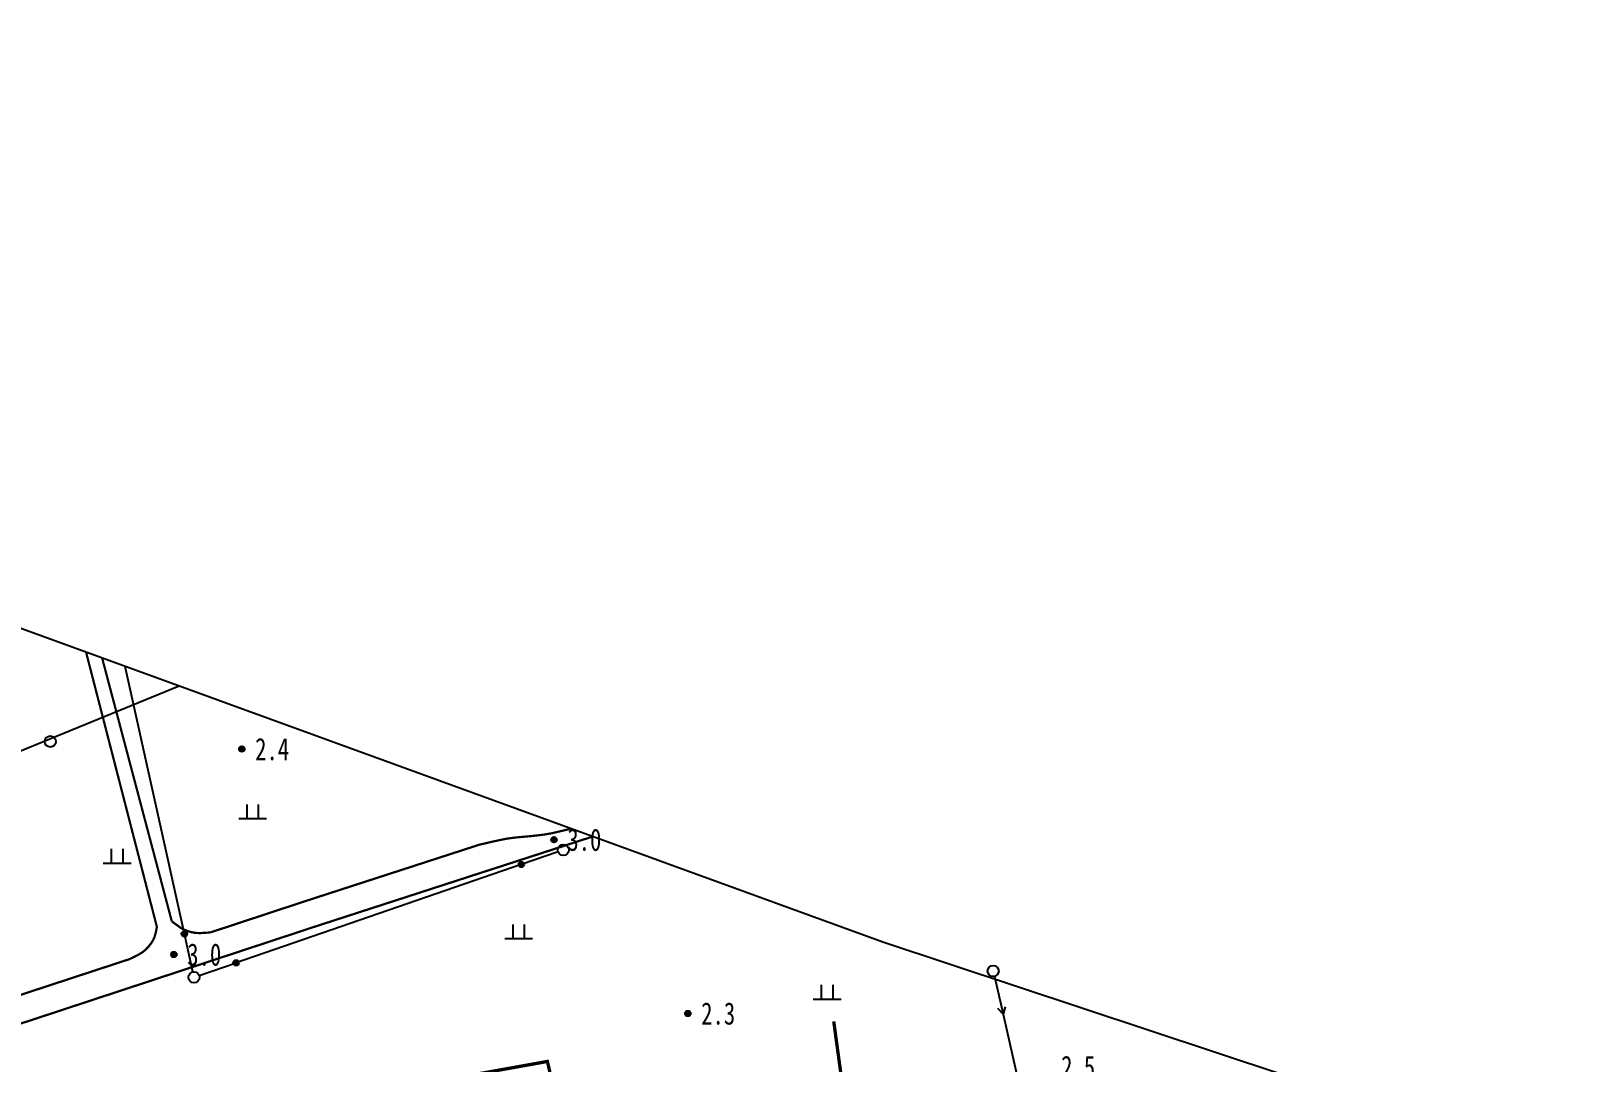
# Model space of a CAD drawing. Header units: metres. Extents: x 494039 to 619385, y 3351420 to 3402703.
# Drawn here: x 592191.9 to 592469.6, y 3392452.5 to 3392638.2 of the extents above; entities that cross this region are included whole.
import ezdxf
from ezdxf.enums import TextEntityAlignment as Align

# ---------------------------------------------------------------- set-up
doc = ezdxf.new("R2010")
doc.units = ezdxf.units.M
for name, color, linetype in [('220200', 130, 'Continuous'), ('420500', 8, 'Continuous'), ('510301', 8, 'Continuous'), ('520101', 8, 'Continuous'), ('541000', 8, 'Continuous'), ('541200', 8, 'Continuous'), ('720100', 8, 'Continuous'), ('810302', 8, 'Continuous'), ('范围线', 8, 'Continuous')]:
    doc.layers.add(name, color=color, linetype=linetype)

# ---------------------------------------------------------------- blocks, each defined once
blk = doc.blocks.new('gc170')
at = {"linetype": 'Continuous'}
blk.add_circle((0, 0), 0.5, dxfattribs=at)
blk = doc.blocks.new('p_point')
for radius in [0.25, 0.2, 0.15, 0.1, 0.05]:
    blk.add_circle((0, 0), radius)
blk.add_point((0, 0))
blk = doc.blocks.new('vm')
at = {"linetype": 'Continuous'}
for p, q in [((1.25, 0), (-1.25, 0)), ((-0.5, 0), (-0.5, 1.3)), ((0.5, 1.3), (0.5, 0))]:
    blk.add_line(p, q, dxfattribs=at)
blk = doc.blocks.new('tx')
h = blk.add_hatch(color=256)
edge = h.paths.add_edge_path()
edge.add_arc((4, 0), 0.25, 0, 360)
blk.add_line((0.5, 0), (4, 0))
for centre, radius in [((0, 0), 0.5), ((4, 0), 0.25)]:
    blk.add_circle(centre, radius)
blk = doc.blocks.new('gc013b')
at = {"linetype": 'Continuous'}
blk.add_line((0.5, 0), (4, 0), dxfattribs=at)
at = {"linetype": 'Continuous', "flags": 128}
blk.add_lwpolyline([(3.39, 0.35), (4, 0), (3.39, -0.35)], dxfattribs=at)
blk = doc.blocks.new('1-3&1-4')
at = {"layer": '220200', "color": 141, "linetype": 'Continuous', "const_width": 0.6, "flags": 128}
blk.add_lwpolyline([(592088.2235, 3392374.4363), (592097.4753, 3392377.4859), (592098.4292, 3392374.1288), (592150.9067, 3392388.5742), (592198.3733, 3392402.1884), (592194.7507, 3392413.8932), (592235.4998, 3392430.1933), (592232.0955, 3392443.1066), (592284.8918, 3392452.5864), (592287.0291, 3392443.2167), (592337.9302, 3392448.9436), (592336.4489, 3392459.7997)], dxfattribs=at)
at = {"layer": '420500', "color": 8, "linetype": 'Continuous', "const_width": 0.4, "flags": 128}
for points, elevation in [([(592201.829, 3392526.2493), (592214.5718, 3392476.8137)], 3.201), ([(592204.7209, 3392525.1971), (592217.2582, 3392477.8084)], 3.1786), ([(592289.1106, 3392494.4913), (592285.7475, 3392493.6979), (592284.2954, 3392493.4413), (592282.0291, 3392493.1787), (592279.2177, 3392492.9264), (592277.6503, 3392492.7214), (592275.4824, 3392492.2819), (592272.6053, 3392491.6128)], 3.3453)]:
    blk.add_lwpolyline(points, dxfattribs=dict(at, elevation=elevation))
for points in [[(592177.3052, 3392455.2691), (592192.1596, 3392460.0973), (592243.1412, 3392476.9045), (592293.0038, 3392493.0747)], [(592224.1863, 3392475.8157), (592241.24, 3392481.4405), (592272.6053, 3392491.6128)], [(592214.5718, 3392476.8137), (592214.3912, 3392475.8694), (592214.1442, 3392474.9976), (592213.6661, 3392474.0495), (592213.1224, 3392473.3279), (592212.4929, 3392472.675), (592211.9551, 3392472.239), (592211.1718, 3392471.7705), (592209.7665, 3392471.057)], [(592224.1863, 3392475.8157), (592222.2477, 3392475.6958), (592221.3715, 3392475.7554), (592220.4817, 3392475.9478), (592219.5684, 3392476.2786), (592218.9435, 3392476.5907), (592217.2582, 3392477.8084)], [(592151.8181, 3392452.7338), (592166.1999, 3392456.9536), (592172.5044, 3392458.8936), (592183.9254, 3392462.5725), (592209.7665, 3392471.057)]]:
    blk.add_lwpolyline(points, dxfattribs=at)
at = {"layer": '520101', "color": 8, "linetype": 'Continuous'}
for p, q in [((592219.5316, 3392475.5488), (592208.8642, 3392523.6895)), ((592280.1921, 3392488.0673), (592228.825, 3392470.3471))]:
    blk.add_line(p, q, dxfattribs=at)
at = {"layer": '541000', "color": 8, "linetype": 'Continuous'}
blk.add_line((592218.5645, 3392520.16), (592141.4005, 3392488.614), dxfattribs=at)
at = {"layer": '541200', "color": 8, "linetype": 'Continuous'}
blk.add_line((592366.9279, 3392461.0769), (592374.8225, 3392426.4324), dxfattribs=at)
at = {"layer": '范围线', "color": 8, "flags": 128}
blk.add_lwpolyline([(580974.9971, 3398172.2884), (580158.1729, 3397748.7629), (583102.2681, 3395406.1495), (589376.9328, 3392493.3034), (594318.9563, 3392016.403), (594002.9657, 3392059.9931), (593709.5027, 3392110.274), (593489.39, 3392154.2585), (593446.55, 3392164.1073), (593184.0367, 3392224.4585), (592856.0894, 3392311.9807), (592630.9821, 3392379.424), (592345.2786, 3392474.0542), (592112.8421, 3392558.6278), (591835.9381, 3392668.5492), (591571.4074, 3392783.2499), (591303.4331, 3392909.9936), (591275.2655, 3392923.316), (591065.2798, 3393031.2284), (591019.813, 3393054.5939), (590886.2864, 3393127.1825), (590776.1303, 3393189.2284), (589711.9005, 3393302.4152), (583546.9224, 3396125.8295)], close=True, dxfattribs=at)
at = {"layer": '510301', "color": 8, "linetype": 'Continuous', "xscale": 2, "yscale": 2}
blk.add_blockref('gc170', (592195.3657, 3392510.2062, 3.3682), dxfattribs=at)
at = {"layer": '520101', "color": 8, "linetype": 'Continuous', "xscale": 2, "yscale": 2}
for p, rotation in [((592287.7548, 3392490.6762), 199.0329930497088), ((592221.2624, 3392467.7382), 102.4942264348665), ((592221.2624, 3392467.7382), 19.03299304970876)]:
    blk.add_blockref('tx', p, dxfattribs=dict(at, rotation=rotation))
for p in [(592287.7548, 3392490.6762), (592221.2624, 3392467.7382)]:
    blk.add_blockref('gc170', p, dxfattribs=at)
at = {"layer": '541200', "color": 8, "linetype": 'Continuous', "xscale": 2, "yscale": 2}
blk.add_blockref('gc170', (592365.1505, 3392468.8769), dxfattribs=at)
at = {"layer": '541200', "color": 8, "linetype": 'Continuous', "xscale": 2, "yscale": 2, "rotation": 282.8369389635415}
blk.add_blockref('gc013b', (592365.1505, 3392468.8769), dxfattribs=at)
at = {"layer": '720100', "color": 8, "linetype": 'Continuous', "xscale": 2, "yscale": 2, "zscale": 2}
for p in [(592229.864, 3392508.8475, 2.4432), (592286.0816, 3392492.5165, 3.0145), (592217.6374, 3392471.8446, 2.95), (592310.1796, 3392461.2256, 2.32)]:
    blk.add_blockref('p_point', p, dxfattribs=at)
at = {"layer": '810302', "color": 8, "linetype": 'Continuous', "xscale": 2, "yscale": 2}
for p in [(592231.8294, 3392496.275, 3.4089), (592207.4181, 3392488.2546), (592279.7093, 3392474.6462, 3.8553), (592335.2606, 3392463.7562, 3.8553)]:
    blk.add_blockref('vm', p, dxfattribs=at)
at = {"layer": '720100', "color": 8, "width": 0.75}
for s, p in [('2.4', (592232.264, 3392508.8475, 2.4432)), ('3.0', (592288.4816, 3392492.5165, 3.0145)), ('3.0', (592220.0374, 3392471.8446, 2.95)), ('2.3', (592312.5796, 3392461.2256, 2.32)), ('2.5', (592377.4009, 3392451.6116, 2.4804))]:
    blk.add_text(s, height=4, dxfattribs=at).set_placement(p, align=Align.MIDDLE_LEFT)

msp = doc.modelspace()

# ---------------------------------------------------------------- block references
msp.add_blockref('1-3&1-4', (0, 0))

doc.saveas('drawing.dxf')
